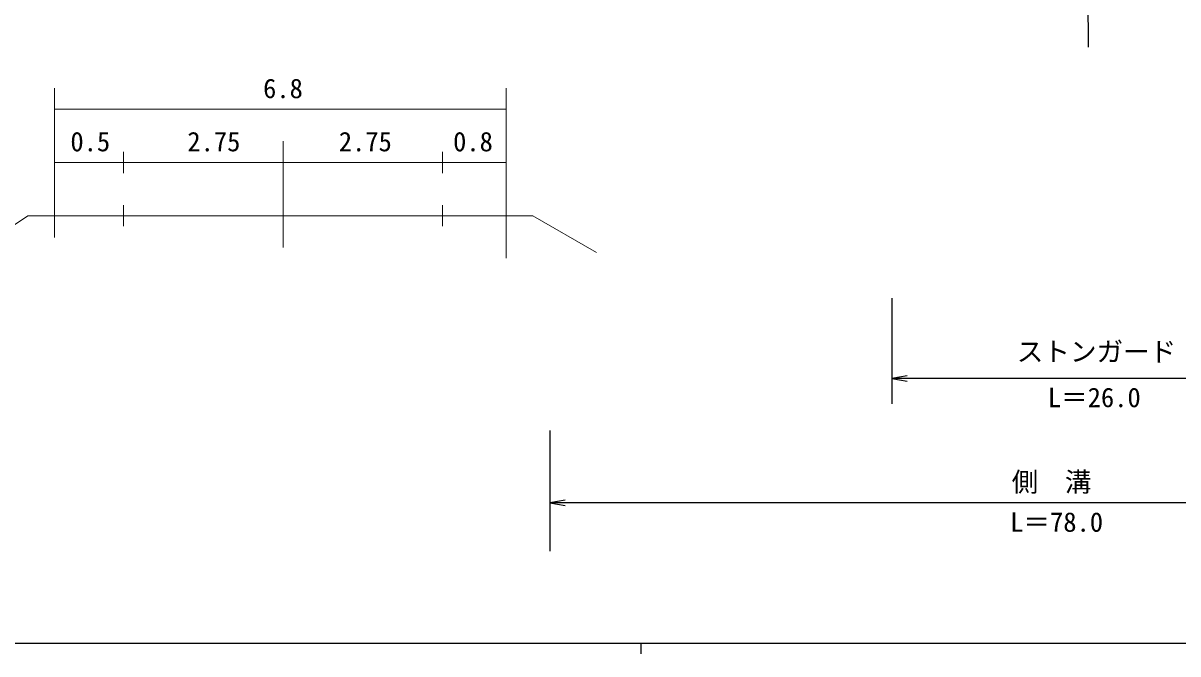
# Model space of a CAD drawing. Units: millimetres, scale not verified. Extents: x 40000 to 680000, y 20000 to 380000.
# Drawn here: x 209876 to 318508, y 204000 to 263315 of the extents above; entities that cross this region are included whole.
import ezdxf
from ezdxf.enums import TextEntityAlignment as Align

# ---------------------------------------------------------------- set-up
doc = ezdxf.new("R2010")
doc.units = ezdxf.units.MM
doc.header["$LTSCALE"] = 1000
for name, color, linetype, lineweight in [('M-BGD', 7, 'Continuous', 25), ('M-BMK-SRVR', 3, 'Continuous', 25), ('M-STR-HTXT', 7, 'Continuous', 13), ('M-STR-STR3', 7, 'Continuous', 25), ('M-TTL-BAND', 7, 'Continuous', 25)]:
    doc.layers.add(name, color=color, linetype=linetype, lineweight=lineweight)
doc.styles.add('ＭＳ ゴシック', font='')
doc.styles.get('ＭＳ ゴシック').set_extended_font_data('MS Gothic')

# ---------------------------------------------------------------- blocks, each defined once
blk = doc.blocks.new('open_arrow')
at = {"color": 0, "linetype": 'Continuous', "lineweight": -2}
blk.add_lwpolyline([(7.5, 1.25), (0, 0), (7.5, -1.25)], dxfattribs=at)

msp = doc.modelspace()

# ---------------------------------------------------------------- linework, layer by layer
at = {"layer": 'M-BGD'}
for points, knots in [([(152511, 255945), (153685, 256737), (154860, 257528), (155960, 258418), (156793, 259091), (157583, 259820), (158433, 260463), (160459, 261997), (162827, 263048), (165179, 264065), (166657, 264705), (168129, 265330), (169636, 265866), (171374, 266485), (173157, 266984), (174948, 267454), (176824, 267947), (178708, 268408), (180622, 268713), (182710, 269046), (184833, 269194), (186940, 269262), (188743, 269321), (190535, 269321), (192366, 269194), (193217, 269135), (194076, 269048), (194839, 268713), (195351, 268488), (195820, 268151), (196350, 267957), (196701, 267829), (197078, 267763), (197449, 267751), (198749, 267710), (199976, 268335), (201227, 268782), (202892, 269377), (204600, 269657), (206309, 269949), (209163, 270436), (212024, 270955), (214895, 271392), (217611, 271805), (220337, 272144), (223068, 272422), (225631, 272683), (228198, 272890), (230761, 273177), (232996, 273428), (235228, 273739), (237423, 274208), (241103, 274993), (244679, 276220), (248275, 277367), (251543, 278410), (254828, 279388), (258028, 280595), (261195, 281790), (264279, 283210), (267438, 284442), (270387, 285592), (273400, 286579), (276435, 287464), (279259, 288287), (282102, 289022), (284952, 289799), (286662, 290265), (288374, 290746), (290103, 291035), (291564, 291280), (293037, 291388), (294499, 291859), (295478, 292175), (296453, 292654), (296903, 293645), (297080, 294034), (297176, 294503), (297041, 294813), (296820, 295318), (295986, 295404), (295255, 295500), (294019, 295662), (293078, 295853), (292095, 296186), (291230, 296480), (290333, 296884), (289417, 297148), (289030, 297260), (288640, 297346), (288250, 297433)], [0, 0, 0, 0, 1, 1, 1, 2, 2, 2, 3, 3, 3, 4, 4, 4, 5, 5, 5, 6, 6, 6, 7, 7, 7, 8, 8, 8, 9, 9, 9, 10, 10, 10, 11, 11, 11, 12, 12, 12, 13, 13, 13, 14, 14, 14, 15, 15, 15, 16, 16, 16, 17, 17, 17, 18, 18, 18, 19, 19, 19, 20, 20, 20, 21, 21, 21, 22, 22, 22, 23, 23, 23, 24, 24, 24, 25, 25, 25, 26, 26, 26, 27, 27, 27, 28, 28, 28, 29, 29, 29, 30, 30, 30, 30]), ([(127544, 250206), (129675, 251013), (131807, 251820), (133968, 252534), (135897, 253171), (137849, 253735), (139789, 254345), (140808, 254665), (141824, 254998), (142850, 255293), (143974, 255617), (145111, 255894), (146256, 256156), (147449, 256428), (148651, 256685), (149791, 257104), (151683, 257800), (153405, 258945), (155030, 260179), (156241, 261097), (157398, 262065), (158655, 262884), (160278, 263942), (162066, 264751), (163843, 265566), (165629, 266384), (167402, 267207), (169230, 267899), (170902, 268532), (172619, 269054), (174344, 269537), (176337, 270096), (178340, 270603), (180361, 271064), (182543, 271562), (184747, 272006), (186951, 272293), (189203, 272586), (191456, 272716), (193766, 272963), (194821, 273076), (195888, 273214), (196894, 273019), (197666, 272870), (198401, 272524), (199184, 272293), (199734, 272130), (200308, 272023), (200859, 272069), (201781, 272147), (202642, 272652), (203540, 272963), (204831, 273411), (206202, 273459), (207562, 273522), (209547, 273613), (211511, 273735), (213482, 273745), (216438, 273760), (219409, 273522), (222363, 273633), (224229, 273704), (226087, 273914), (227949, 274136), (231375, 274545), (234810, 274998), (238114, 275923), (241811, 276959), (245343, 278588), (248783, 280336), (251726, 281832), (254602, 283416), (257329, 285294), (258516, 286110), (259675, 286983), (260642, 288033), (261294, 288742), (261859, 289532), (262424, 290322)], [0, 0, 0, 0, 1, 1, 1, 2, 2, 2, 3, 3, 3, 4, 4, 4, 5, 5, 5, 6, 6, 6, 7, 7, 7, 8, 8, 8, 9, 9, 9, 10, 10, 10, 11, 11, 11, 12, 12, 12, 13, 13, 13, 14, 14, 14, 15, 15, 15, 16, 16, 16, 17, 17, 17, 18, 18, 18, 19, 19, 19, 20, 20, 20, 21, 21, 21, 22, 22, 22, 23, 23, 23, 24, 24, 24, 25, 25, 25, 26, 26, 26, 26]), ([(117901, 248402), (121827, 249852), (125752, 251302), (129712, 252659), (132363, 253568), (135028, 254434), (137678, 255337), (139630, 256003), (141573, 256688), (143584, 257192), (145067, 257563), (146587, 257835), (147979, 258428), (149181, 258940), (150288, 259692), (151344, 260488), (152256, 261176), (153130, 261898), (153953, 262685), (154750, 263447), (155500, 264271), (156357, 264951), (157554, 265903), (158962, 266576), (160339, 267286), (162328, 268311), (164251, 269413), (166245, 270376), (169091, 271752), (172080, 272848), (175035, 274016), (178180, 275260), (181286, 276586), (184512, 277587), (186597, 278234), (188732, 278745), (190898, 279029), (193488, 279368), (196122, 279381), (198727, 279166), (201166, 278965), (203579, 278563), (206006, 278274), (208764, 277944), (211539, 277760), (214315, 277587), (217312, 277400), (220309, 277226), (223311, 277244), (224985, 277254), (226661, 277323), (228324, 277518), (231110, 277845), (233863, 278523), (236496, 279510), (238899, 280410), (241204, 281568), (243363, 282943), (244320, 283553), (245248, 284206), (246177, 284859)], [0, 0, 0, 0, 1, 1, 1, 2, 2, 2, 3, 3, 3, 4, 4, 4, 5, 5, 5, 6, 6, 6, 7, 7, 7, 8, 8, 8, 9, 9, 9, 10, 10, 10, 11, 11, 11, 12, 12, 12, 13, 13, 13, 14, 14, 14, 15, 15, 15, 16, 16, 16, 17, 17, 17, 18, 18, 18, 19, 19, 19, 20, 20, 20, 20])]:
    msp.add_open_spline(points, degree=3, knots=knots, dxfattribs=at)
at = {"layer": 'M-BMK-SRVR'}
msp.add_line((309201, 335725), (310079, 261066), dxfattribs=at)
at = {"layer": 'M-STR-HTXT'}
for p, q in [((212838, 257207), (212838, 243156)), ((255327, 257207), (255327, 241207)), ((212838, 255207), (255327, 255207)), ((234327, 252207), (234327, 242207)), ((219327, 251207), (219327, 249207)), ((249327, 251207), (249327, 249207)), ((212838, 250207), (255327, 250207)), ((219327, 246207), (219327, 244207)), ((249327, 246207), (249327, 244207)), ((210327, 245207), (205759, 242150)), ((210327, 245207), (255327, 245207)), ((255327, 245207), (257827, 245207)), ((257827, 245207), (263826, 241746))]:
    msp.add_line(p, q, dxfattribs=at)
at = {"layer": 'M-STR-STR3'}
for p, q in [((291604, 237453), (291604, 227508)), ((329328, 229895), (291604, 229895)), ((259418, 224991), (259418, 213672)), ((354345, 218203), (259418, 218203))]:
    msp.add_line(p, q, dxfattribs=at)
at = {"layer": 'M-TTL-BAND'}
for p, q in [((40000, 205000), (579000, 205000)), ((268000, 205000), (268000, 204000))]:
    msp.add_line(p, q, dxfattribs=at)

# ---------------------------------------------------------------- block references
at = {"layer": 'M-STR-STR3', "xscale": 193, "yscale": 193}
for p in [(291604, 229895), (259418, 218203)]:
    msp.add_blockref('open_arrow', p, dxfattribs=at)

# ---------------------------------------------------------------- texts
at = {"layer": 'M-STR-HTXT', "style": 'ＭＳ ゴシック'}
for s, p in [('6.8', (232452, 255707)), ('0.5', (214327, 250707)), ('2.75', (225327, 250707)), ('2.75', (239577, 250707)), ('0.8', (250327, 250707))]:
    msp.add_text(s, height=1833, dxfattribs=at).set_placement(p, align=Align.BOTTOM_LEFT)
at = {"layer": 'M-STR-STR3', "style": 'ＭＳ ゴシック'}
for s, p in [('ストンガード', (303354, 230958)), ('L＝26.0', (306275, 226648)), ('側\u3000溝', (302874, 218707)), ('L＝78.0', (302733, 214934))]:
    msp.add_text(s, height=1833, dxfattribs=at).set_placement(p, align=Align.BOTTOM_LEFT)

doc.saveas('drawing.dxf')
